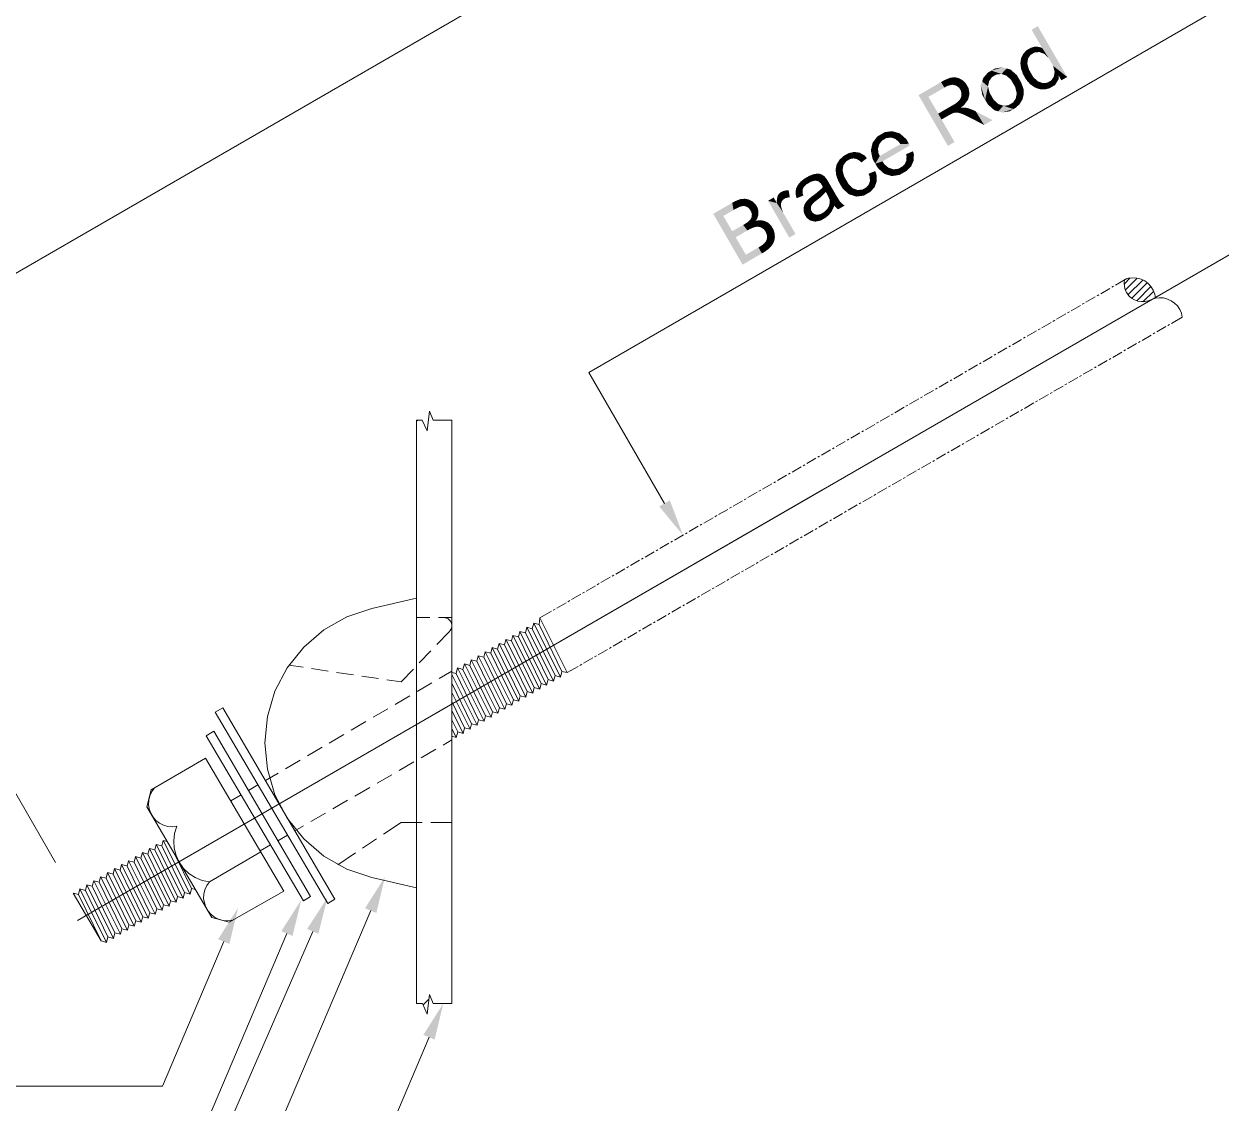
# Model space of a CAD drawing. Header units: millimetres. Extents: x 2 to 579, y 1 to 405.
# Drawn here: x 224.73 to 242.36, y 93.44 to 109.32 of the extents above; entities that cross this region are included whole.
import ezdxf

# ---------------------------------------------------------------- set-up
doc = ezdxf.new("R2010")
doc.units = ezdxf.units.MM
doc.linetypes.add('XKITLINE00', pattern=[0])
doc.layers.add('LinkedObject', color=7, linetype='Continuous', lineweight=0)

# ---------------------------------------------------------------- blocks, each defined once
blk = doc.blocks.new('*A4')
at = {"layer": 'LinkedObject'}
for color, points in [(7, [(239.66, 109.292), (239.724, 108.971), (239.568, 109.239)]), (7, [(239.66, 109.292), (239.825, 108.814), (239.724, 108.971)]), (7, [(239.825, 108.814), (239.66, 109.292), (240.093, 108.544)]), (7, [(239.531, 108.959), (239.554, 108.87), (239.498, 108.94)]), (7, [(239.556, 108.973), (239.616, 108.906), (239.531, 108.959)]), (7, [(239.531, 108.959), (239.616, 108.906), (239.584, 108.888)]), (7, [(239.554, 108.87), (239.531, 108.959), (239.584, 108.888)]), (7, [(239.605, 108.988), (239.616, 108.906), (239.556, 108.973)]), (7, [(239.63, 108.989), (239.616, 108.906), (239.605, 108.988)]), (7, [(239.63, 108.989), (239.683, 108.911), (239.616, 108.906)]), (7, [(239.655, 108.99), (239.683, 108.911), (239.63, 108.989)]), (7, [(239.702, 108.98), (239.683, 108.911), (239.655, 108.99)]), (7, [(239.724, 108.971), (239.683, 108.911), (239.702, 108.98)]), (7, [(239.683, 108.911), (239.724, 108.971), (239.72, 108.897)]), (7, [(239.72, 108.897), (239.724, 108.971), (239.756, 108.884)]), (7, [(239.724, 108.971), (239.825, 108.814), (239.756, 108.884)]), (7, [(239.414, 108.821), (239.511, 108.779), (239.403, 108.747)]), (7, [(239.517, 108.816), (239.414, 108.821), (239.431, 108.854)]), (7, [(239.511, 108.779), (239.414, 108.821), (239.517, 108.816)]), (7, [(239.448, 108.888), (239.554, 108.87), (239.431, 108.854)]), (7, [(239.431, 108.854), (239.554, 108.87), (239.517, 108.816)]), (7, [(239.498, 108.94), (239.554, 108.87), (239.448, 108.888)]), (7, [(239.825, 108.814), (240.093, 108.544), (239.857, 108.759)]), (7, [(238.975, 108.638), (238.84, 108.479), (238.925, 108.609)]), (7, [(238.985, 108.542), (238.84, 108.479), (238.975, 108.638)]), (7, [(238.925, 108.609), (238.84, 108.479), (238.857, 108.53)]), (7, [(239.143, 108.686), (238.975, 108.638), (239.031, 108.67)]), (7, [(239.2, 108.67), (238.975, 108.638), (239.143, 108.686)]), (7, [(239.125, 108.588), (238.975, 108.638), (239.2, 108.67)]), (7, [(238.975, 108.638), (239.053, 108.581), (239.019, 108.562)]), (7, [(239.053, 108.581), (238.975, 108.638), (239.125, 108.588)]), (7, [(238.985, 108.542), (238.975, 108.638), (239.019, 108.562)]), (7, [(239.125, 108.588), (239.2, 108.67), (239.163, 108.575)]), (7, [(239.2, 108.67), (239.2, 108.563), (239.163, 108.575)]), (7, [(239.35, 108.573), (239.2, 108.67), (239.257, 108.654)]), (7, [(239.388, 108.509), (239.2, 108.67), (239.35, 108.573)]), (7, [(239.267, 108.5), (239.2, 108.67), (239.388, 108.509)]), (7, [(239.2, 108.563), (239.2, 108.67), (239.267, 108.5)]), (7, [(239.403, 108.747), (239.511, 108.779), (239.408, 108.706)]), (7, [(239.408, 108.706), (239.511, 108.779), (239.505, 108.742)]), (7, [(239.505, 108.742), (239.466, 108.544), (239.408, 108.706)]), (7, [(239.408, 108.706), (239.466, 108.544), (239.414, 108.665)]), (7, [(239.414, 108.665), (239.466, 108.544), (239.443, 108.584)]), (7, [(239.53, 108.652), (239.466, 108.544), (239.505, 108.742)]), (7, [(239.466, 108.544), (239.53, 108.652), (239.561, 108.598)]), (7, [(239.857, 108.759), (240.093, 108.544), (239.886, 108.708)]), (7, [(239.886, 108.708), (240.093, 108.544), (239.908, 108.621)]), (7, [(239.908, 108.621), (239.968, 108.564), (239.902, 108.584)]), (7, [(239.908, 108.621), (240.093, 108.544), (239.968, 108.564)]), (7, [(238.286, 108.388), (237.903, 108.277), (238.234, 108.468)]), (7, [(238.398, 108.536), (238.234, 108.468), (238.366, 108.531)]), (7, [(238.398, 108.43), (238.234, 108.468), (238.398, 108.536)]), (7, [(238.366, 108.531), (238.234, 108.468), (238.284, 108.497)]), (7, [(238.234, 108.468), (238.327, 108.412), (238.286, 108.388)]), (7, [(238.327, 108.412), (238.234, 108.468), (238.398, 108.43)]), (7, [(238.429, 108.541), (238.427, 108.424), (238.398, 108.536)]), (7, [(238.398, 108.536), (238.427, 108.424), (238.398, 108.43)]), (7, [(238.427, 108.424), (238.429, 108.541), (238.456, 108.418)]), (7, [(238.522, 108.513), (238.429, 108.541), (238.492, 108.529)]), (7, [(238.456, 108.418), (238.429, 108.541), (238.522, 108.513)]), (7, [(238.522, 108.513), (238.501, 108.386), (238.456, 108.418)]), (7, [(238.552, 108.496), (238.501, 108.386), (238.522, 108.513)]), (7, [(238.6, 108.449), (238.501, 108.386), (238.552, 108.496)]), (7, [(238.618, 108.418), (238.501, 108.386), (238.6, 108.449)]), (7, [(238.84, 108.479), (238.885, 108.208), (238.819, 108.419)]), (7, [(238.943, 108.483), (238.84, 108.479), (238.985, 108.542)]), (7, [(238.84, 108.479), (238.943, 108.483), (238.935, 108.444)]), (7, [(238.927, 108.405), (238.885, 108.208), (238.84, 108.479)]), (7, [(238.927, 108.405), (238.84, 108.479), (238.935, 108.444)]), (7, [(239.267, 108.5), (239.388, 108.509), (239.296, 108.45)]), (7, [(239.388, 108.509), (239.327, 108.396), (239.296, 108.45)]), (7, [(239.327, 108.396), (239.388, 108.509), (239.35, 108.304)]), (7, [(239.35, 108.304), (239.388, 108.509), (239.451, 108.326)]), (7, [(239.45, 108.365), (239.388, 108.509), (239.418, 108.457)]), (7, [(239.451, 108.326), (239.388, 108.509), (239.45, 108.365)]), (7, [(239.591, 108.546), (239.466, 108.544), (239.561, 108.598)]), (7, [(239.466, 108.544), (239.591, 108.546), (239.49, 108.502)]), (7, [(239.49, 108.502), (239.591, 108.546), (239.548, 108.437)]), (7, [(239.548, 108.437), (239.591, 108.546), (239.581, 108.414)]), (7, [(239.581, 108.414), (239.591, 108.546), (239.658, 108.481)]), (7, [(239.658, 108.481), (239.686, 108.365), (239.581, 108.414)]), (7, [(239.695, 108.468), (239.686, 108.365), (239.658, 108.481)]), (7, [(239.686, 108.365), (239.695, 108.468), (239.723, 108.362)]), (7, [(239.723, 108.362), (239.695, 108.468), (239.731, 108.455)]), (7, [(239.731, 108.455), (239.863, 108.396), (239.723, 108.362)]), (7, [(239.798, 108.459), (239.863, 108.396), (239.731, 108.455)]), (7, [(239.863, 108.396), (239.798, 108.459), (239.828, 108.476)]), (7, [(239.858, 108.493), (239.863, 108.396), (239.828, 108.476)]), (7, [(239.858, 108.493), (239.968, 108.564), (239.863, 108.396)]), (7, [(239.895, 108.548), (239.968, 108.564), (239.858, 108.493)]), (7, [(239.863, 108.396), (239.968, 108.564), (239.913, 108.424)]), (7, [(239.968, 108.564), (239.895, 108.548), (239.902, 108.584)]), (7, [(239.913, 108.424), (239.968, 108.564), (239.965, 108.509)]), (7, [(239.968, 108.564), (240.093, 108.544), (240.007, 108.495)]), (7, [(238.049, 108.252), (237.903, 108.277), (238.286, 108.388)]), (7, [(238.193, 108.004), (238.336, 107.529), (237.903, 108.277)]), (7, [(237.903, 108.277), (238.049, 108.252), (238.193, 108.004)]), (7, [(238.503, 108.202), (238.644, 108.254), (238.488, 108.184)]), (7, [(238.634, 108.212), (238.488, 108.184), (238.644, 108.254)]), (7, [(238.501, 108.386), (238.618, 108.418), (238.516, 108.359)]), (7, [(238.518, 108.22), (238.644, 108.254), (238.503, 108.202)]), (7, [(238.618, 108.418), (238.527, 108.341), (238.516, 108.359)]), (7, [(238.644, 108.254), (238.518, 108.22), (238.534, 108.259)]), (7, [(238.527, 108.341), (238.618, 108.418), (238.536, 108.302)]), (7, [(238.535, 108.281), (238.644, 108.254), (238.534, 108.259)]), (7, [(238.536, 108.302), (238.644, 108.254), (238.535, 108.281)]), (7, [(238.536, 108.302), (238.618, 108.418), (238.644, 108.254)]), (7, [(238.654, 108.296), (238.618, 108.418), (238.641, 108.378)]), (7, [(238.644, 108.254), (238.618, 108.418), (238.654, 108.296)]), (7, [(238.819, 108.419), (238.885, 108.208), (238.841, 108.283)]), (7, [(238.949, 108.314), (238.885, 108.208), (238.927, 108.405)]), (7, [(238.885, 108.208), (238.949, 108.314), (238.979, 108.262)]), (7, [(239.009, 108.21), (238.885, 108.208), (238.979, 108.262)]), (7, [(239.342, 108.265), (239.434, 108.214), (239.335, 108.226)]), (7, [(239.451, 108.326), (239.342, 108.265), (239.35, 108.304)]), (7, [(239.453, 108.287), (239.342, 108.265), (239.451, 108.326)]), (7, [(239.434, 108.214), (239.342, 108.265), (239.453, 108.287)]), (7, [(239.581, 108.414), (239.686, 108.365), (239.615, 108.39)]), (7, [(239.723, 108.362), (239.863, 108.396), (239.761, 108.36)]), (7, [(239.761, 108.36), (239.863, 108.396), (239.83, 108.377)]), (7, [(238.357, 107.984), (238.193, 108.004), (238.405, 108.127)]), (7, [(238.357, 107.984), (238.405, 108.127), (238.376, 107.995)]), (7, [(238.376, 107.995), (238.405, 108.127), (238.405, 108.009)]), (7, [(238.455, 108.019), (238.405, 108.127), (238.439, 108.146)]), (7, [(238.405, 108.009), (238.405, 108.127), (238.414, 108.012)]), (7, [(238.414, 108.012), (238.405, 108.127), (238.427, 108.016)]), (7, [(238.427, 108.016), (238.405, 108.127), (238.455, 108.019)]), (7, [(238.488, 108.184), (238.525, 108.093), (238.439, 108.146)]), (7, [(238.455, 108.019), (238.439, 108.146), (238.471, 108.019)]), (7, [(238.439, 108.146), (238.525, 108.093), (238.471, 108.019)]), (7, [(238.471, 108.019), (238.525, 108.093), (238.486, 108.018)]), (7, [(238.525, 108.093), (238.525, 108.007), (238.486, 108.018)]), (7, [(238.575, 108.131), (238.488, 108.184), (238.634, 108.212)]), (7, [(238.525, 108.093), (238.488, 108.184), (238.575, 108.131)]), (7, [(238.55, 108.094), (238.525, 108.007), (238.525, 108.093)]), (7, [(238.525, 108.007), (238.55, 108.094), (238.55, 107.998)]), (7, [(238.606, 108.09), (238.55, 108.094), (238.591, 108.093)]), (7, [(238.574, 107.988), (238.55, 108.094), (238.606, 108.09)]), (7, [(238.55, 107.998), (238.55, 108.094), (238.574, 107.988)]), (7, [(238.606, 108.09), (238.639, 107.957), (238.574, 107.988)]), (7, [(238.64, 108.082), (238.639, 107.957), (238.606, 108.09)]), (7, [(238.709, 108.056), (238.639, 107.957), (238.64, 108.082)]), (7, [(239.009, 108.21), (239.077, 108.038), (238.885, 108.208)]), (7, [(238.885, 108.208), (239.077, 108.038), (238.925, 108.139)]), (7, [(238.925, 108.139), (239.077, 108.038), (239.02, 108.055)]), (7, [(239.077, 108.146), (239.077, 108.038), (239.009, 108.21)]), (7, [(239.077, 108.038), (239.077, 108.146), (239.115, 108.133)]), (7, [(239.152, 108.12), (239.077, 108.038), (239.115, 108.133)]), (7, [(239.152, 108.12), (239.302, 108.072), (239.077, 108.038)]), (7, [(239.224, 108.127), (239.302, 108.072), (239.152, 108.12)]), (7, [(239.302, 108.072), (239.224, 108.127), (239.259, 108.147)]), (7, [(239.293, 108.167), (239.302, 108.072), (239.259, 108.147)]), (7, [(239.414, 108.18), (239.293, 108.167), (239.335, 108.226)]), (7, [(239.394, 108.147), (239.293, 108.167), (239.414, 108.18)]), (7, [(239.338, 108.092), (239.293, 108.167), (239.394, 108.147)]), (7, [(239.302, 108.072), (239.293, 108.167), (239.338, 108.092)]), (7, [(239.335, 108.226), (239.434, 108.214), (239.414, 108.18)]), (7, [(238.193, 108.004), (238.242, 107.918), (238.336, 107.529)]), (7, [(238.242, 107.918), (238.193, 108.004), (238.357, 107.984)]), (7, [(238.336, 107.529), (238.242, 107.918), (238.434, 107.586)]), (7, [(238.639, 107.957), (238.709, 108.056), (238.681, 107.936)]), (7, [(238.681, 107.936), (238.709, 108.056), (238.746, 108.038)]), (7, [(238.681, 107.936), (238.746, 108.038), (238.869, 107.837)]), (7, [(238.869, 107.837), (238.746, 108.038), (238.993, 107.909)]), (7, [(239.077, 108.038), (239.302, 108.072), (239.133, 108.022)]), (7, [(239.133, 108.022), (239.302, 108.072), (239.246, 108.039)]), (7, [(237.517, 107.746), (237.353, 107.7), (237.407, 107.732)]), (7, [(237.573, 107.729), (237.353, 107.7), (237.517, 107.746)]), (7, [(237.504, 107.652), (237.353, 107.7), (237.573, 107.729)]), (7, [(237.504, 107.652), (237.573, 107.729), (237.542, 107.638)]), (7, [(237.573, 107.729), (237.566, 107.629), (237.542, 107.638)]), (7, [(237.566, 107.629), (237.573, 107.729), (237.613, 107.588)]), (7, [(237.724, 107.628), (237.573, 107.729), (237.629, 107.712)]), (7, [(237.613, 107.588), (237.573, 107.729), (237.724, 107.628)]), (7, [(237.353, 107.7), (237.214, 107.519), (237.297, 107.668)]), (7, [(237.366, 107.607), (237.214, 107.519), (237.353, 107.7)]), (7, [(237.297, 107.668), (237.214, 107.519), (237.228, 107.578)]), (7, [(237.325, 107.555), (237.214, 107.519), (237.366, 107.607)]), (7, [(237.316, 107.521), (237.214, 107.519), (237.325, 107.555)]), (7, [(237.765, 107.556), (237.267, 107.267), (237.762, 107.561)]), (7, [(237.333, 107.381), (237.762, 107.561), (237.267, 107.267)]), (7, [(237.772, 107.544), (237.267, 107.267), (237.765, 107.556)]), (7, [(237.636, 107.555), (237.762, 107.561), (237.333, 107.381)]), (7, [(237.353, 107.7), (237.432, 107.645), (237.397, 107.625)]), (7, [(237.432, 107.645), (237.353, 107.7), (237.504, 107.652)]), (7, [(237.366, 107.607), (237.353, 107.7), (237.397, 107.625)]), (7, [(237.613, 107.588), (237.724, 107.628), (237.636, 107.555)]), (7, [(237.762, 107.561), (237.636, 107.555), (237.724, 107.628)]), (7, [(236.793, 107.377), (236.84, 107.303), (236.738, 107.323)]), (7, [(236.828, 107.397), (236.84, 107.303), (236.793, 107.377)]), (7, [(236.957, 107.441), (236.828, 107.397), (236.872, 107.422)]), (7, [(236.998, 107.435), (236.828, 107.397), (236.957, 107.441)]), (7, [(236.945, 107.345), (236.828, 107.397), (236.998, 107.435)]), (7, [(236.828, 107.397), (236.898, 107.337), (236.875, 107.323)]), (7, [(236.898, 107.337), (236.828, 107.397), (236.945, 107.345)]), (7, [(236.84, 107.303), (236.828, 107.397), (236.875, 107.323)]), (7, [(236.945, 107.345), (236.998, 107.435), (236.969, 107.341)]), (7, [(236.998, 107.435), (236.993, 107.336), (236.969, 107.341)]), (7, [(236.993, 107.336), (236.998, 107.435), (237.039, 107.308)]), (7, [(237.111, 107.386), (236.998, 107.435), (237.038, 107.429)]), (7, [(237.143, 107.349), (236.998, 107.435), (237.111, 107.386)]), (7, [(237.039, 107.308), (236.998, 107.435), (237.143, 107.349)]), (7, [(237.214, 107.519), (237.227, 107.335), (237.201, 107.461)]), (7, [(237.214, 107.519), (237.316, 107.521), (237.306, 107.488)]), (7, [(237.306, 107.488), (237.227, 107.335), (237.214, 107.519)]), (7, [(237.315, 107.417), (237.227, 107.335), (237.306, 107.488)]), (7, [(237.227, 107.335), (237.315, 107.417), (237.333, 107.381)]), (7, [(237.333, 107.381), (237.267, 107.267), (237.227, 107.335)]), (7, [(237.776, 107.536), (237.267, 107.267), (237.772, 107.544)]), (7, [(237.372, 107.302), (237.267, 107.267), (237.776, 107.536)]), (7, [(237.822, 107.45), (237.727, 107.371), (237.72, 107.407)]), (7, [(237.723, 107.313), (237.822, 107.45), (237.831, 107.313)]), (7, [(237.727, 107.371), (237.822, 107.45), (237.723, 107.313)]), (7, [(237.831, 107.313), (237.822, 107.45), (237.835, 107.402)]), (7, [(236.697, 107.256), (236.791, 107.208), (236.682, 107.181)]), (7, [(236.682, 107.181), (236.791, 107.208), (236.686, 107.139)]), (7, [(236.686, 107.139), (236.791, 107.208), (236.784, 107.171)]), (7, [(236.798, 107.246), (236.697, 107.256), (236.717, 107.289)]), (7, [(236.791, 107.208), (236.697, 107.256), (236.798, 107.246)]), (7, [(236.738, 107.323), (236.84, 107.303), (236.717, 107.289)]), (7, [(236.717, 107.289), (236.84, 107.303), (236.798, 107.246)]), (7, [(237.039, 107.308), (237.143, 107.349), (237.062, 107.285)]), (7, [(237.4, 107.259), (237.267, 107.267), (237.372, 107.302)]), (7, [(237.267, 107.267), (237.455, 107.101), (237.305, 107.201)]), (7, [(237.4, 107.259), (237.455, 107.101), (237.267, 107.267)]), (7, [(237.305, 107.201), (237.455, 107.101), (237.399, 107.118)]), (7, [(237.465, 107.205), (237.455, 107.101), (237.4, 107.259)]), (7, [(237.455, 107.101), (237.465, 107.205), (237.511, 107.085)]), (7, [(237.501, 107.195), (237.511, 107.085), (237.465, 107.205)]), (7, [(237.538, 107.184), (237.511, 107.085), (237.501, 107.195)]), (7, [(237.642, 107.213), (237.685, 107.137), (237.608, 107.193)]), (7, [(237.667, 107.227), (237.685, 107.137), (237.642, 107.213)]), (7, [(237.667, 107.227), (237.814, 107.273), (237.685, 107.137)]), (7, [(237.702, 107.265), (237.814, 107.273), (237.667, 107.227)]), (7, [(237.685, 107.137), (237.814, 107.273), (237.733, 107.164)]), (7, [(237.713, 107.289), (237.831, 107.313), (237.702, 107.265)]), (7, [(237.814, 107.273), (237.702, 107.265), (237.831, 107.313)]), (7, [(237.723, 107.313), (237.831, 107.313), (237.713, 107.289)]), (7, [(237.733, 107.164), (237.814, 107.273), (237.797, 107.232)]), (7, [(236.222, 107.047), (236.145, 106.977), (236.166, 107.002)]), (7, [(236.255, 106.964), (236.145, 106.977), (236.222, 107.047)]), (7, [(236.257, 107.067), (236.322, 107.003), (236.222, 107.047)]), (7, [(236.255, 106.964), (236.222, 107.047), (236.288, 106.983)]), (7, [(236.288, 106.983), (236.222, 107.047), (236.322, 107.003)]), (7, [(236.379, 107.116), (236.257, 107.067), (236.353, 107.111)]), (7, [(236.383, 107.018), (236.257, 107.067), (236.379, 107.116)]), (7, [(236.353, 107.111), (236.257, 107.067), (236.292, 107.087)]), (7, [(236.322, 107.003), (236.257, 107.067), (236.383, 107.018)]), (7, [(236.449, 107.118), (236.379, 107.116), (236.406, 107.12)]), (7, [(236.467, 107.112), (236.379, 107.116), (236.449, 107.118)]), (7, [(236.383, 107.018), (236.379, 107.116), (236.41, 107.012)]), (7, [(236.41, 107.012), (236.379, 107.116), (236.43, 107.008)]), (7, [(236.379, 107.116), (236.465, 106.976), (236.43, 107.008)]), (7, [(236.467, 107.112), (236.465, 106.976), (236.379, 107.116)]), (7, [(236.484, 107.105), (236.465, 106.976), (236.467, 107.112)]), (7, [(236.516, 107.082), (236.465, 106.976), (236.484, 107.105)]), (7, [(236.531, 107.066), (236.465, 106.976), (236.516, 107.082)]), (7, [(236.465, 106.976), (236.531, 107.066), (236.54, 107.055)]), (7, [(236.465, 106.976), (236.54, 107.055), (236.482, 106.948)]), (7, [(236.482, 106.948), (236.54, 107.055), (236.483, 106.946)]), (7, [(236.483, 106.946), (236.54, 107.055), (236.49, 106.934)]), (7, [(236.49, 106.934), (236.54, 107.055), (236.495, 106.924)]), (7, [(236.495, 106.924), (236.54, 107.055), (236.537, 106.853)]), (7, [(236.567, 107.014), (236.537, 106.853), (236.54, 107.055)]), (7, [(236.784, 107.171), (236.746, 106.969), (236.686, 107.139)]), (7, [(236.686, 107.139), (236.746, 106.969), (236.691, 107.098)]), (7, [(236.691, 107.098), (236.746, 106.969), (236.721, 107.013)]), (7, [(236.808, 107.08), (236.746, 106.969), (236.784, 107.171)]), (7, [(236.746, 106.969), (236.808, 107.08), (236.839, 107.026)]), (7, [(236.87, 106.972), (236.746, 106.969), (236.839, 107.026)]), (7, [(237.265, 107.159), (237.182, 107.082), (237.167, 107.119)]), (7, [(237.182, 107.082), (237.265, 107.159), (237.189, 107.017)]), (7, [(237.189, 107.017), (237.265, 107.159), (237.274, 106.969)]), (7, [(237.289, 107.013), (237.265, 107.159), (237.284, 107.108)]), (7, [(237.274, 106.969), (237.265, 107.159), (237.289, 107.013)]), (7, [(237.538, 107.184), (237.685, 107.137), (237.511, 107.085)]), (7, [(237.511, 107.085), (237.685, 107.137), (237.626, 107.103)]), (7, [(237.608, 107.193), (237.685, 107.137), (237.538, 107.184)]), (7, [(235.88, 106.849), (235.93, 106.751), (235.864, 106.84)]), (7, [(235.958, 106.875), (235.88, 106.849), (235.903, 106.862)]), (7, [(235.991, 106.874), (235.88, 106.849), (235.958, 106.875)]), (7, [(235.986, 106.77), (235.88, 106.849), (235.991, 106.874)]), (7, [(235.88, 106.849), (235.946, 106.761), (235.93, 106.751)]), (7, [(235.946, 106.761), (235.88, 106.849), (235.986, 106.77)]), (7, [(235.986, 106.77), (235.991, 106.874), (236.008, 106.77)]), (7, [(236.096, 106.875), (236.109, 106.759), (236.092, 106.849)]), (7, [(236.092, 106.849), (236.109, 106.759), (236.098, 106.791)]), (7, [(236.205, 106.905), (236.096, 106.875), (236.214, 106.925)]), (7, [(236.099, 106.901), (236.214, 106.925), (236.096, 106.875)]), (7, [(236.196, 106.885), (236.096, 106.875), (236.205, 106.905)]), (7, [(236.196, 106.885), (236.109, 106.759), (236.096, 106.875)]), (7, [(236.124, 106.952), (236.214, 106.925), (236.099, 106.901)]), (7, [(236.197, 106.832), (236.109, 106.759), (236.196, 106.885)]), (7, [(236.145, 106.977), (236.214, 106.925), (236.124, 106.952)]), (7, [(236.214, 106.925), (236.145, 106.977), (236.255, 106.964)]), (7, [(236.474, 106.9), (236.537, 106.853), (236.401, 106.837)]), (7, [(236.401, 106.837), (236.537, 106.853), (236.453, 106.767)]), (7, [(236.453, 106.767), (236.537, 106.853), (236.518, 106.828)]), (7, [(236.495, 106.924), (236.537, 106.853), (236.474, 106.9)]), (7, [(236.585, 106.983), (236.537, 106.853), (236.567, 107.014)]), (7, [(236.585, 106.983), (236.556, 106.819), (236.537, 106.853)]), (7, [(236.656, 106.861), (236.556, 106.819), (236.585, 106.983)]), (7, [(236.656, 106.861), (236.573, 106.788), (236.556, 106.819)]), (7, [(236.573, 106.788), (236.656, 106.861), (236.593, 106.738)]), (7, [(236.593, 106.738), (236.656, 106.861), (236.693, 106.797)]), (7, [(236.87, 106.972), (236.934, 106.8), (236.746, 106.969)]), (7, [(236.746, 106.969), (236.934, 106.8), (236.785, 106.901)]), (7, [(236.785, 106.901), (236.934, 106.8), (236.879, 106.817)]), (7, [(236.937, 106.904), (236.934, 106.8), (236.87, 106.972)]), (7, [(236.934, 106.8), (236.937, 106.904), (236.972, 106.892)]), (7, [(237.007, 106.879), (236.934, 106.8), (236.972, 106.892)]), (7, [(237.007, 106.879), (237.154, 106.83), (236.934, 106.8)]), (7, [(237.076, 106.886), (237.154, 106.83), (237.007, 106.879)]), (7, [(237.154, 106.83), (237.076, 106.886), (237.11, 106.905)]), (7, [(237.137, 106.921), (237.154, 106.83), (237.11, 106.905)]), (7, [(237.137, 106.921), (237.274, 106.969), (237.154, 106.83)]), (7, [(237.172, 106.963), (237.274, 106.969), (237.137, 106.921)]), (7, [(237.154, 106.83), (237.274, 106.969), (237.199, 106.856)]), (7, [(237.274, 106.969), (237.172, 106.963), (237.181, 106.99)]), (7, [(237.189, 107.017), (237.274, 106.969), (237.181, 106.99)]), (7, [(237.199, 106.856), (237.274, 106.969), (237.258, 106.925)]), (7, [(235.179, 106.585), (234.88, 106.529), (235.16, 106.692)]), (7, [(235.203, 106.716), (235.28, 106.636), (235.16, 106.692)]), (7, [(235.16, 106.692), (235.28, 106.636), (235.22, 106.608)]), (7, [(235.179, 106.585), (235.16, 106.692), (235.22, 106.608)]), (7, [(235.279, 106.745), (235.28, 106.636), (235.203, 106.716)]), (7, [(235.319, 106.645), (235.279, 106.745), (235.311, 106.748)]), (7, [(235.28, 106.636), (235.279, 106.745), (235.299, 106.64)]), (7, [(235.299, 106.64), (235.279, 106.745), (235.319, 106.645)]), (7, [(235.343, 106.752), (235.356, 106.64), (235.311, 106.748)]), (7, [(235.311, 106.748), (235.356, 106.64), (235.319, 106.645)]), (7, [(235.404, 106.74), (235.356, 106.64), (235.343, 106.752)]), (7, [(235.433, 106.725), (235.356, 106.64), (235.404, 106.74)]), (7, [(235.356, 106.64), (235.433, 106.725), (235.373, 106.631)]), (7, [(235.433, 106.725), (235.39, 106.622), (235.373, 106.631)]), (7, [(235.39, 106.622), (235.433, 106.725), (235.418, 106.594)]), (7, [(235.418, 106.594), (235.433, 106.725), (235.519, 106.644)]), (7, [(235.504, 106.669), (235.433, 106.725), (235.461, 106.71)]), (7, [(235.519, 106.644), (235.433, 106.725), (235.504, 106.669)]), (7, [(235.817, 106.687), (235.687, 106.721), (235.77, 106.769)]), (7, [(235.687, 106.721), (235.817, 106.687), (236, 106.179)]), (7, [(235.824, 106.78), (235.817, 106.687), (235.816, 106.725)]), (7, [(235.832, 106.797), (235.817, 106.687), (235.824, 106.78)]), (7, [(235.915, 106.742), (235.817, 106.687), (235.832, 106.797)]), (7, [(235.893, 106.718), (235.817, 106.687), (235.915, 106.742)]), (7, [(235.886, 106.702), (235.817, 106.687), (235.893, 106.718)]), (7, [(235.88, 106.686), (235.817, 106.687), (235.886, 106.702)]), (7, [(235.911, 106.545), (236.092, 106.232), (235.817, 106.687)]), (7, [(235.911, 106.545), (235.817, 106.687), (235.888, 106.603)]), (7, [(235.888, 106.603), (235.817, 106.687), (235.881, 106.632)]), (7, [(235.881, 106.632), (235.817, 106.687), (235.877, 106.651)]), (7, [(235.877, 106.651), (235.817, 106.687), (235.88, 106.686)]), (7, [(236, 106.179), (235.817, 106.687), (236.092, 106.232)]), (7, [(235.84, 106.813), (235.93, 106.751), (235.832, 106.797)]), (7, [(235.832, 106.797), (235.93, 106.751), (235.915, 106.742)]), (7, [(235.864, 106.84), (235.93, 106.751), (235.84, 106.813)]), (7, [(236.109, 106.759), (236.197, 106.832), (236.206, 106.799)]), (7, [(236.319, 106.629), (236.219, 106.65), (236.227, 106.669)]), (7, [(236.236, 106.687), (236.329, 106.655), (236.227, 106.669)]), (7, [(236.227, 106.669), (236.329, 106.655), (236.319, 106.629)]), (7, [(236.261, 106.721), (236.329, 106.655), (236.236, 106.687)]), (7, [(236.276, 106.737), (236.329, 106.655), (236.261, 106.721)]), (7, [(236.288, 106.748), (236.346, 106.678), (236.276, 106.737)]), (7, [(236.329, 106.655), (236.276, 106.737), (236.338, 106.666)]), (7, [(236.338, 106.666), (236.276, 106.737), (236.346, 106.678)]), (7, [(236.324, 106.779), (236.381, 106.711), (236.288, 106.748)]), (7, [(236.288, 106.748), (236.381, 106.711), (236.346, 106.678)]), (7, [(236.35, 106.798), (236.407, 106.731), (236.324, 106.779)]), (7, [(236.324, 106.779), (236.407, 106.731), (236.381, 106.711)]), (7, [(236.401, 106.837), (236.453, 106.767), (236.35, 106.798)]), (7, [(236.35, 106.798), (236.453, 106.767), (236.407, 106.731)]), (7, [(236.742, 106.718), (236.663, 106.651), (236.57, 106.619)]), (7, [(236.584, 106.643), (236.742, 106.718), (236.57, 106.619)]), (7, [(236.584, 106.643), (236.693, 106.797), (236.742, 106.718)]), (7, [(236.596, 106.692), (236.693, 106.797), (236.584, 106.643)]), (7, [(236.693, 106.797), (236.594, 106.718), (236.593, 106.738)]), (7, [(236.594, 106.718), (236.693, 106.797), (236.596, 106.692)]), (7, [(236.663, 106.651), (236.742, 106.718), (236.676, 106.633)]), (7, [(236.676, 106.633), (236.742, 106.718), (236.755, 106.702)]), (7, [(236.755, 106.702), (236.705, 106.605), (236.676, 106.633)]), (7, [(236.768, 106.687), (236.705, 106.605), (236.755, 106.702)]), (7, [(236.768, 106.687), (236.72, 106.595), (236.705, 106.605)]), (7, [(236.799, 106.661), (236.72, 106.595), (236.768, 106.687)]), (7, [(236.934, 106.8), (237.154, 106.83), (236.989, 106.783)]), (7, [(236.989, 106.783), (237.154, 106.83), (237.099, 106.798)]), (7, [(235.029, 106.498), (234.88, 106.529), (235.179, 106.585)]), (7, [(234.88, 106.529), (235.211, 106.184), (235.312, 105.781)]), (7, [(235.16, 106.272), (235.211, 106.184), (234.88, 106.529)]), (7, [(234.88, 106.529), (235.029, 106.498), (235.16, 106.272)]), (7, [(235.519, 106.644), (235.429, 106.576), (235.418, 106.594)]), (7, [(235.429, 106.576), (235.519, 106.644), (235.44, 106.556)]), (7, [(235.44, 106.556), (235.519, 106.644), (235.449, 106.518)]), (7, [(235.545, 106.538), (235.445, 106.481), (235.449, 106.518)]), (7, [(235.545, 106.51), (235.445, 106.481), (235.545, 106.538)]), (7, [(235.525, 106.453), (235.445, 106.481), (235.545, 106.51)]), (7, [(235.449, 106.518), (235.519, 106.644), (235.545, 106.538)]), (7, [(235.546, 106.567), (235.519, 106.644), (235.533, 106.62)]), (7, [(235.545, 106.538), (235.519, 106.644), (235.546, 106.567)]), (7, [(236.219, 106.65), (236.319, 106.616), (236.21, 106.61)]), (7, [(236.21, 106.61), (236.319, 106.616), (236.211, 106.589)]), (7, [(236.211, 106.589), (236.319, 106.616), (236.318, 106.602)]), (7, [(236.318, 106.602), (236.235, 106.505), (236.211, 106.589)]), (7, [(236.211, 106.589), (236.235, 106.505), (236.211, 106.567)]), (7, [(236.211, 106.567), (236.235, 106.505), (236.223, 106.525)]), (7, [(236.319, 106.616), (236.219, 106.65), (236.319, 106.629)]), (7, [(236.324, 106.577), (236.235, 106.505), (236.318, 106.602)]), (7, [(236.235, 106.505), (236.324, 106.577), (236.331, 106.565)]), (7, [(236.342, 106.546), (236.235, 106.505), (236.331, 106.565)]), (7, [(236.235, 106.505), (236.342, 106.546), (236.254, 106.472)]), (7, [(236.254, 106.472), (236.342, 106.546), (236.31, 106.43)]), (7, [(236.31, 106.43), (236.342, 106.546), (236.347, 106.422)]), (7, [(236.347, 106.422), (236.342, 106.546), (236.373, 106.524)]), (7, [(236.373, 106.524), (236.383, 106.414), (236.347, 106.422)]), (7, [(236.394, 106.519), (236.383, 106.414), (236.373, 106.524)]), (7, [(236.415, 106.515), (236.383, 106.414), (236.394, 106.519)]), (7, [(236.383, 106.414), (236.415, 106.515), (236.465, 106.431)]), (7, [(236.509, 106.457), (236.415, 106.515), (236.463, 106.526)]), (7, [(236.465, 106.431), (236.415, 106.515), (236.509, 106.457)]), (7, [(236.49, 106.542), (236.536, 106.473), (236.463, 106.526)]), (7, [(236.463, 106.526), (236.536, 106.473), (236.509, 106.457)]), (7, [(236.516, 106.557), (236.536, 106.473), (236.49, 106.542)]), (7, [(236.6, 106.533), (236.516, 106.557), (236.556, 106.596)]), (7, [(236.582, 106.511), (236.516, 106.557), (236.6, 106.533)]), (7, [(236.536, 106.473), (236.516, 106.557), (236.582, 106.511)]), (7, [(236.663, 106.651), (236.556, 106.596), (236.57, 106.619)]), (7, [(236.65, 106.615), (236.556, 106.596), (236.663, 106.651)]), (7, [(236.618, 106.556), (236.556, 106.596), (236.65, 106.615)]), (7, [(236.6, 106.533), (236.556, 106.596), (236.618, 106.556)]), (7, [(236.72, 106.595), (236.799, 106.661), (236.816, 106.651)]), (7, [(235.384, 106.284), (235.16, 106.272), (235.322, 106.366)]), (7, [(235.42, 106.305), (235.322, 106.366), (235.355, 106.385)]), (7, [(235.384, 106.284), (235.322, 106.366), (235.42, 106.305)]), (7, [(235.355, 106.385), (235.506, 106.425), (235.42, 106.305)]), (7, [(235.4, 106.417), (235.506, 106.425), (235.355, 106.385)]), (7, [(235.412, 106.429), (235.525, 106.453), (235.4, 106.417)]), (7, [(235.506, 106.425), (235.4, 106.417), (235.525, 106.453)]), (7, [(235.427, 106.446), (235.525, 106.453), (235.412, 106.429)]), (7, [(235.42, 106.305), (235.506, 106.425), (235.478, 106.33)]), (7, [(235.445, 106.481), (235.525, 106.453), (235.427, 106.446)]), (7, [(235.506, 106.425), (235.524, 106.34), (235.478, 106.33)]), (7, [(235.618, 106.43), (235.506, 106.425), (235.546, 106.434)]), (7, [(235.566, 106.335), (235.506, 106.425), (235.618, 106.43)]), (7, [(235.524, 106.34), (235.506, 106.425), (235.566, 106.335)]), (7, [(235.566, 106.335), (235.618, 106.43), (235.586, 106.326)]), (7, [(235.586, 106.326), (235.618, 106.43), (235.606, 106.317)]), (7, [(235.606, 106.317), (235.618, 106.43), (235.65, 106.417)]), (7, [(235.65, 106.417), (235.637, 106.287), (235.606, 106.317)]), (7, [(235.682, 106.403), (235.637, 106.287), (235.65, 106.417)]), (7, [(235.732, 106.357), (235.637, 106.287), (235.682, 106.403)]), (7, [(235.751, 106.325), (235.637, 106.287), (235.732, 106.357)]), (7, [(235.637, 106.287), (235.751, 106.325), (235.65, 106.266)]), (7, [(235.751, 106.325), (235.66, 106.248), (235.65, 106.266)]), (7, [(235.66, 106.248), (235.751, 106.325), (235.671, 106.212)]), (7, [(235.671, 106.212), (235.751, 106.325), (235.786, 106.214)]), (7, [(235.784, 106.243), (235.751, 106.325), (235.767, 106.298)]), (7, [(235.786, 106.214), (235.751, 106.325), (235.784, 106.243)]), (7, [(235.211, 106.184), (235.16, 106.272), (235.384, 106.284)]), (7, [(235.312, 105.781), (235.211, 106.184), (235.36, 105.927)]), (7, [(235.771, 106.113), (235.65, 106.117), (235.665, 106.144)]), (7, [(235.672, 106.176), (235.78, 106.134), (235.665, 106.144)]), (7, [(235.665, 106.144), (235.78, 106.134), (235.771, 106.113)]), (7, [(235.786, 106.214), (235.672, 106.176), (235.671, 106.212)]), (7, [(235.788, 106.185), (235.672, 106.176), (235.786, 106.214)]), (7, [(235.78, 106.134), (235.672, 106.176), (235.788, 106.185)]), (7, [(235.546, 106.035), (235.597, 105.946), (235.36, 105.927)]), (7, [(235.57, 106.048), (235.633, 105.967), (235.546, 106.035)]), (7, [(235.546, 106.035), (235.633, 105.967), (235.597, 105.946)]), (7, [(235.603, 106.07), (235.69, 106.008), (235.57, 106.048)]), (7, [(235.57, 106.048), (235.69, 106.008), (235.633, 105.967)]), (7, [(235.612, 106.077), (235.69, 106.008), (235.603, 106.07)]), (7, [(235.711, 106.028), (235.612, 106.077), (235.627, 106.09)]), (7, [(235.69, 106.008), (235.612, 106.077), (235.711, 106.028)]), (7, [(235.65, 106.117), (235.762, 106.091), (235.627, 106.09)]), (7, [(235.627, 106.09), (235.762, 106.091), (235.711, 106.028)]), (7, [(235.762, 106.091), (235.65, 106.117), (235.771, 106.113)]), (7, [(235.711, 106.028), (235.762, 106.091), (235.732, 106.049)]), (7, [(235.36, 105.927), (235.597, 105.946), (235.312, 105.781)]), (6, [(234.085, 102.22), (234.241, 102.31), (234.434, 101.797)]), (6, [(229.918, 96.235), (229.752, 96.305), (230.046, 96.767)]), (6, [(229.064, 95.928), (228.899, 96), (229.197, 96.459)]), (6, [(227.754, 95.779), (227.588, 95.849), (227.882, 96.311)]), (6, [(228.684, 95.897), (228.519, 95.967), (228.813, 96.429)]), (6, [(230.777, 94.371), (230.611, 94.441), (230.905, 94.903)])]:
    blk.add_hatch(color=color, dxfattribs=at).paths.add_polyline_path(points, flags=17)
at = {"layer": 'LinkedObject', "color": 6, "linetype": 'XKITLINE00', "lineweight": 0}
for p, q in [((221.288, 103.735), (262.682, 127.659)), ((233.05, 104.191), (242.209, 109.485)), ((230.791, 99.172), (245.612, 107.738)), ((225.194, 96.977), (220.838, 104.514)), ((234.163, 102.265), (233.05, 104.191)), ((229.835, 96.27), (225.679, 86.48)), ((228.981, 95.964), (226.067, 89.268)), ((228.602, 95.932), (227.023, 92.214)), ((227.671, 95.814), (226.768, 93.686)), ((230.694, 94.406), (226.404, 84.299)), ((226.768, 93.686), (217.227, 93.686))]:
    blk.add_line(p, q, dxfattribs=at)
at = {"layer": 'LinkedObject', "color": 9, "linetype": 'XKITLINE00', "lineweight": 0}
for p, q in [((240.748, 105.447), (240.775, 105.462)), ((240.802, 105.478), (240.971, 105.576)), ((240.369, 105.228), (240.504, 105.306)), ((240.532, 105.322), (240.559, 105.337)), ((240.586, 105.353), (240.721, 105.431)), ((240.099, 105.071), (240.126, 105.087)), ((240.153, 105.103), (240.288, 105.181)), ((240.315, 105.197), (240.342, 105.212)), ((239.72, 104.852), (239.855, 104.931)), ((239.882, 104.946), (239.909, 104.962)), ((239.936, 104.978), (240.072, 105.056)), ((241.629, 104.916), (241.788, 105.008)), ((239.503, 104.727), (239.639, 104.806)), ((239.666, 104.821), (239.693, 104.837)), ((241.196, 104.666), (241.331, 104.744)), ((241.358, 104.76), (241.385, 104.776)), ((241.413, 104.791), (241.548, 104.869)), ((241.575, 104.885), (241.602, 104.901)), ((239.071, 104.477), (239.206, 104.555)), ((239.233, 104.571), (239.26, 104.587)), ((239.287, 104.602), (239.422, 104.68)), ((239.449, 104.696), (239.476, 104.712)), ((240.98, 104.541), (241.115, 104.619)), ((241.142, 104.635), (241.169, 104.651)), ((238.854, 104.352), (238.989, 104.43)), ((239.016, 104.446), (239.043, 104.462)), ((240.709, 104.385), (240.736, 104.4)), ((240.763, 104.416), (240.898, 104.494)), ((240.926, 104.51), (240.953, 104.525)), ((238.584, 104.196), (238.611, 104.211)), ((238.638, 104.227), (238.773, 104.305)), ((238.8, 104.321), (238.827, 104.336)), ((240.33, 104.166), (240.466, 104.244)), ((240.493, 104.26), (240.52, 104.275)), ((240.547, 104.291), (240.682, 104.369)), ((238.205, 103.977), (238.34, 104.055)), ((238.367, 104.071), (238.394, 104.086)), ((238.421, 104.102), (238.556, 104.18)), ((240.06, 104.009), (240.087, 104.025)), ((240.114, 104.041), (240.249, 104.119)), ((240.276, 104.135), (240.303, 104.15)), ((237.988, 103.852), (238.124, 103.93)), ((238.151, 103.946), (238.178, 103.961)), ((239.681, 103.79), (239.816, 103.869)), ((239.843, 103.884), (239.87, 103.9)), ((239.897, 103.916), (240.033, 103.994)), ((237.555, 103.601), (237.691, 103.68)), ((237.718, 103.695), (237.745, 103.711)), ((237.772, 103.727), (237.907, 103.805)), ((237.934, 103.82), (237.961, 103.836)), ((239.464, 103.665), (239.6, 103.744)), ((239.627, 103.759), (239.654, 103.775)), ((230.666, 103.336), (230.699, 103.623)), ((230.699, 103.623), (230.756, 103.492)), ((237.339, 103.476), (237.474, 103.555)), ((237.501, 103.57), (237.528, 103.586)), ((239.032, 103.415), (239.167, 103.493)), ((239.194, 103.509), (239.221, 103.525)), ((239.248, 103.54), (239.383, 103.618)), ((239.41, 103.634), (239.437, 103.65)), ((230.512, 103.492), (230.595, 103.492)), ((230.512, 103.475), (230.529, 103.492)), ((230.595, 103.492), (230.666, 103.336)), ((230.756, 103.492), (231.03, 103.492)), ((237.068, 103.32), (237.095, 103.336)), ((237.122, 103.351), (237.258, 103.429)), ((237.285, 103.445), (237.312, 103.461)), ((238.815, 103.29), (238.95, 103.368)), ((238.977, 103.384), (239.005, 103.4)), ((236.69, 103.101), (236.825, 103.179)), ((236.852, 103.195), (236.879, 103.211)), ((236.906, 103.226), (237.041, 103.304)), ((238.545, 103.134), (238.572, 103.149)), ((238.599, 103.165), (238.734, 103.243)), ((238.761, 103.259), (238.788, 103.274)), ((236.473, 102.976), (236.608, 103.054)), ((236.635, 103.07), (236.663, 103.085)), ((238.166, 102.915), (238.301, 102.993)), ((238.328, 103.009), (238.355, 103.024)), ((238.382, 103.04), (238.518, 103.118)), ((236.04, 102.726), (236.176, 102.804)), ((236.203, 102.82), (236.23, 102.835)), ((236.257, 102.851), (236.392, 102.929)), ((236.419, 102.945), (236.446, 102.96)), ((237.949, 102.79), (238.085, 102.868)), ((238.112, 102.884), (238.139, 102.899)), ((235.824, 102.601), (235.959, 102.679)), ((235.986, 102.695), (236.013, 102.71)), ((237.516, 102.539), (237.652, 102.618)), ((237.679, 102.633), (237.706, 102.649)), ((237.733, 102.665), (237.868, 102.743)), ((237.895, 102.758), (237.922, 102.774)), ((236.477, 102.458), (225.517, 96.124)), ((235.553, 102.444), (235.58, 102.46)), ((235.607, 102.476), (235.743, 102.554)), ((235.77, 102.569), (235.797, 102.585)), ((237.3, 102.414), (237.435, 102.493)), ((237.462, 102.508), (237.489, 102.524)), ((235.174, 102.225), (235.31, 102.304)), ((235.337, 102.319), (235.364, 102.335)), ((235.391, 102.351), (235.526, 102.429)), ((237.029, 102.258), (237.056, 102.274)), ((237.084, 102.289), (237.219, 102.367)), ((237.246, 102.383), (237.273, 102.399)), ((234.904, 102.069), (234.931, 102.085)), ((234.958, 102.1), (235.093, 102.178)), ((235.12, 102.194), (235.147, 102.21)), ((236.651, 102.039), (236.786, 102.117)), ((236.813, 102.133), (236.84, 102.149)), ((236.867, 102.164), (237.002, 102.242)), ((234.525, 101.85), (234.66, 101.928)), ((234.687, 101.944), (234.714, 101.96)), ((234.742, 101.975), (234.877, 102.053)), ((236.434, 101.914), (236.569, 101.992)), ((236.597, 102.008), (236.624, 102.023)), ((234.309, 101.725), (234.444, 101.803)), ((234.471, 101.819), (234.498, 101.834)), ((236.001, 101.664), (236.137, 101.742)), ((236.164, 101.758), (236.191, 101.773)), ((236.218, 101.789), (236.353, 101.867)), ((236.38, 101.883), (236.407, 101.898)), ((233.876, 101.475), (234.011, 101.553)), ((234.038, 101.569), (234.065, 101.584)), ((234.092, 101.6), (234.227, 101.678)), ((234.255, 101.694), (234.282, 101.709)), ((235.785, 101.539), (235.92, 101.617)), ((235.947, 101.633), (235.974, 101.648)), ((233.659, 101.35), (233.795, 101.428)), ((233.822, 101.444), (233.849, 101.459)), ((235.514, 101.382), (235.541, 101.398)), ((235.568, 101.414), (235.704, 101.492)), ((235.731, 101.507), (235.758, 101.523)), ((233.389, 101.193), (233.416, 101.209)), ((233.443, 101.225), (233.578, 101.303)), ((233.605, 101.318), (233.632, 101.334)), ((235.136, 101.163), (235.271, 101.242)), ((235.298, 101.257), (235.325, 101.273)), ((235.352, 101.288), (235.487, 101.367)), ((233.01, 100.974), (233.145, 101.053)), ((233.172, 101.068), (233.199, 101.084)), ((233.226, 101.1), (233.362, 101.178)), ((234.919, 101.038), (235.054, 101.116)), ((235.081, 101.132), (235.108, 101.148)), ((232.794, 100.849), (232.929, 100.927)), ((232.956, 100.943), (232.983, 100.959)), ((234.486, 100.788), (234.621, 100.866)), ((234.648, 100.882), (234.676, 100.898)), ((234.703, 100.913), (234.838, 100.991)), ((234.865, 101.007), (234.892, 101.023)), ((232.327, 100.58), (232.496, 100.677)), ((232.523, 100.693), (232.55, 100.709)), ((232.577, 100.724), (232.712, 100.802)), ((232.739, 100.818), (232.766, 100.834)), ((234.27, 100.663), (234.405, 100.741)), ((234.432, 100.757), (234.459, 100.772)), ((233.999, 100.507), (234.026, 100.522)), ((234.053, 100.538), (234.189, 100.616)), ((234.216, 100.632), (234.243, 100.647)), ((233.62, 100.288), (233.756, 100.366)), ((233.783, 100.382), (233.81, 100.397)), ((233.837, 100.413), (233.972, 100.491)), ((233.35, 100.131), (233.377, 100.147)), ((233.404, 100.163), (233.539, 100.241)), ((233.566, 100.256), (233.593, 100.272)), ((232.971, 99.912), (233.106, 99.991)), ((233.133, 100.006), (233.16, 100.022)), ((233.187, 100.038), (233.323, 100.116)), ((232.731, 99.774), (232.89, 99.865)), ((232.917, 99.881), (232.944, 99.897))]:
    blk.add_line(p, q, dxfattribs=at)
at = {"layer": 'LinkedObject', "color": 3, "linetype": 'XKITLINE00', "lineweight": 0}
for p, q in [((240.938, 105.564), (240.932, 105.513)), ((240.932, 105.513), (240.936, 105.461)), ((240.936, 105.461), (240.949, 105.411)), ((240.997, 105.582), (240.938, 105.564)), ((241.059, 105.589), (240.997, 105.582)), ((241.12, 105.584), (241.059, 105.589)), ((241.18, 105.568), (241.12, 105.584)), ((241.235, 105.541), (241.18, 105.568)), ((241.285, 105.504), (241.235, 105.541)), ((241.327, 105.458), (241.285, 105.504)), ((241.359, 105.406), (241.327, 105.458)), ((240.949, 105.411), (240.972, 105.365)), ((240.972, 105.365), (241.003, 105.324)), ((241.003, 105.324), (241.041, 105.289)), ((241.041, 105.289), (241.086, 105.262)), ((241.086, 105.262), (241.134, 105.244)), ((241.287, 105.249), (241.335, 105.27)), ((241.392, 105.288), (241.335, 105.27)), ((241.382, 105.348), (241.359, 105.406)), ((241.393, 105.288), (241.382, 105.348)), ((241.452, 105.294), (241.392, 105.288)), ((241.512, 105.29), (241.452, 105.294)), ((241.571, 105.275), (241.512, 105.29)), ((241.625, 105.25), (241.571, 105.275)), ((241.134, 105.244), (241.185, 105.236)), ((241.185, 105.236), (241.237, 105.238)), ((241.237, 105.238), (241.287, 105.249)), ((241.675, 105.215), (241.625, 105.25)), ((241.717, 105.172), (241.675, 105.215)), ((241.75, 105.122), (241.717, 105.172)), ((241.774, 105.067), (241.75, 105.122)), ((241.788, 105.008), (241.774, 105.067)), ((226.604, 98.049), (227.404, 98.516)), ((228.558, 96.556), (227.404, 98.516)), ((226.539, 97.798), (226.604, 98.049)), ((226.65, 98.076), (226.611, 98.022)), ((226.568, 97.898), (226.564, 97.831)), ((226.583, 97.962), (226.568, 97.898)), ((226.611, 98.022), (226.583, 97.962)), ((226.539, 97.798), (227.495, 96.167)), ((226.564, 97.831), (226.574, 97.766)), ((226.574, 97.766), (226.596, 97.703)), ((226.596, 97.703), (226.629, 97.646)), ((226.629, 97.646), (226.673, 97.597)), ((226.673, 97.597), (226.726, 97.556)), ((226.726, 97.556), (226.785, 97.527)), ((226.785, 97.527), (226.849, 97.509)), ((226.849, 97.509), (226.915, 97.504)), ((226.915, 97.504), (226.981, 97.512)), ((226.981, 97.512), (226.947, 97.407)), ((226.947, 97.407), (226.934, 97.298)), ((226.934, 97.298), (226.942, 97.188)), ((226.942, 97.188), (226.969, 97.081)), ((226.969, 97.081), (227.016, 96.982)), ((227.016, 96.982), (227.08, 96.892)), ((227.461, 96.692), (228.218, 97.134)), ((227.08, 96.892), (227.159, 96.816)), ((227.159, 96.816), (227.252, 96.756)), ((227.252, 96.756), (227.353, 96.714)), ((227.353, 96.714), (227.461, 96.692)), ((227.422, 96.638), (227.394, 96.578)), ((227.461, 96.692), (227.422, 96.638)), ((227.379, 96.514), (227.375, 96.448)), ((227.375, 96.448), (227.385, 96.382)), ((227.394, 96.578), (227.379, 96.514)), ((227.75, 96.1), (228.558, 96.556)), ((227.385, 96.382), (227.407, 96.319)), ((227.407, 96.319), (227.44, 96.262)), ((227.44, 96.262), (227.484, 96.213)), ((227.484, 96.213), (227.537, 96.172)), ((227.495, 96.167), (227.75, 96.1)), ((227.537, 96.172), (227.596, 96.143)), ((227.596, 96.143), (227.66, 96.125)), ((227.66, 96.125), (227.726, 96.12)), ((227.726, 96.12), (227.792, 96.128))]:
    blk.add_line(p, q, dxfattribs=at)
at = {"layer": 'LinkedObject', "color": 1, "linetype": 'XKITLINE00', "lineweight": 0}
for p, q in [((240.936, 105.5), (241.016, 105.581)), ((240.952, 105.409), (241.124, 105.58)), ((240.991, 105.339), (241.206, 105.554)), ((241.045, 105.285), (241.273, 105.513)), ((241.116, 105.247), (241.327, 105.458)), ((241.209, 105.232), (241.368, 105.391)), ((230.512, 100.583), (230.708, 100.583)), ((230.833, 100.583), (231.03, 100.583)), ((230.933, 100.581), (230.911, 100.583)), ((230.954, 100.575), (230.933, 100.581)), ((230.974, 100.565), (230.954, 100.575)), ((230.992, 100.552), (230.974, 100.565)), ((231.006, 100.535), (230.992, 100.552)), ((231.018, 100.517), (231.006, 100.535)), ((231.025, 100.496), (231.018, 100.517)), ((231.029, 100.475), (231.025, 100.496)), ((232.236, 100.501), (232.215, 100.42)), ((232.317, 100.48), (232.236, 100.501)), ((232.236, 100.501), (232.631, 99.709)), ((232.327, 100.58), (232.317, 100.48)), ((232.327, 100.58), (232.731, 99.774)), ((230.99, 100.376), (230.809, 100.187)), ((230.99, 100.376), (231.005, 100.392)), ((231.005, 100.392), (231.017, 100.411)), ((231.017, 100.411), (231.025, 100.431)), ((231.025, 100.431), (231.029, 100.453)), ((231.029, 100.453), (231.029, 100.475)), ((231.93, 100.321), (231.908, 100.24)), ((232.01, 100.3), (231.93, 100.321)), ((231.93, 100.321), (232.324, 99.531)), ((232.032, 100.381), (232.01, 100.3)), ((232.113, 100.36), (232.032, 100.381)), ((232.032, 100.381), (232.426, 99.591)), ((232.134, 100.441), (232.113, 100.36)), ((232.447, 99.671), (232.113, 100.36)), ((232.215, 100.42), (232.134, 100.441)), ((232.134, 100.441), (232.529, 99.65)), ((232.55, 99.731), (232.215, 100.42)), ((232.652, 99.79), (232.317, 100.48)), ((231.725, 100.202), (231.704, 100.121)), ((231.806, 100.181), (231.725, 100.202)), ((231.725, 100.202), (232.119, 99.413)), ((231.827, 100.262), (231.806, 100.181)), ((232.14, 99.494), (231.806, 100.181)), ((231.908, 100.24), (231.827, 100.262)), ((231.827, 100.262), (232.221, 99.472)), ((232.243, 99.553), (231.908, 100.24)), ((232.345, 99.612), (232.01, 100.3)), ((230.723, 100.097), (230.551, 99.916)), ((231.419, 100.022), (231.398, 99.941)), ((231.5, 100.001), (231.419, 100.022)), ((231.419, 100.022), (231.812, 99.235)), ((231.521, 100.082), (231.5, 100.001)), ((231.833, 99.316), (231.5, 100.001)), ((231.602, 100.061), (231.521, 100.082)), ((231.521, 100.082), (231.914, 99.294)), ((231.623, 100.142), (231.602, 100.061)), ((231.936, 99.375), (231.602, 100.061)), ((231.704, 100.121), (231.623, 100.142)), ((231.623, 100.142), (232.017, 99.354)), ((232.038, 99.434), (231.704, 100.121)), ((228.63, 99.883), (228.839, 99.852)), ((228.963, 99.834), (229.21, 99.797)), ((230.464, 99.825), (230.284, 99.636)), ((231.113, 99.843), (231.092, 99.762)), ((231.194, 99.822), (231.113, 99.843)), ((231.113, 99.843), (231.505, 99.057)), ((231.215, 99.903), (231.194, 99.822)), ((231.526, 99.138), (231.194, 99.822)), ((231.296, 99.881), (231.215, 99.903)), ((231.215, 99.903), (231.607, 99.117)), ((231.317, 99.962), (231.296, 99.881)), ((231.628, 99.197), (231.296, 99.881)), ((231.398, 99.941), (231.317, 99.962)), ((231.317, 99.962), (231.709, 99.176)), ((231.731, 99.256), (231.398, 99.941)), ((232.652, 99.79), (232.631, 99.709)), ((232.731, 99.774), (232.652, 99.79)), ((232.792, 99.799), (232.792, 99.8)), ((229.333, 99.778), (229.581, 99.741)), ((229.704, 99.723), (229.952, 99.686)), ((230.075, 99.667), (230.284, 99.636)), ((231.025, 99.776), (231.03, 99.781)), ((231.092, 99.762), (231.03, 99.778)), ((231.03, 99.744), (231.402, 98.998)), ((231.321, 99.019), (231.03, 99.618)), ((231.424, 99.079), (231.092, 99.762)), ((232.447, 99.671), (232.426, 99.591)), ((232.529, 99.65), (232.447, 99.671)), ((232.55, 99.731), (232.529, 99.65)), ((232.631, 99.709), (232.55, 99.731)), ((231.03, 99.48), (231.3, 98.939)), ((232.14, 99.494), (232.119, 99.413)), ((232.221, 99.472), (232.14, 99.494)), ((232.243, 99.553), (232.221, 99.472)), ((232.324, 99.531), (232.243, 99.553)), ((232.345, 99.612), (232.324, 99.531)), ((232.426, 99.591), (232.345, 99.612)), ((231.219, 98.96), (231.03, 99.349)), ((231.833, 99.316), (231.812, 99.235)), ((231.914, 99.294), (231.833, 99.316)), ((231.936, 99.375), (231.914, 99.294)), ((232.017, 99.354), (231.936, 99.375)), ((232.038, 99.434), (232.017, 99.354)), ((232.119, 99.413), (232.038, 99.434)), ((227.656, 99.257), (227.546, 99.191)), ((229.204, 96.375), (227.546, 99.191)), ((227.656, 99.257), (229.309, 96.436)), ((231.03, 99.215), (231.197, 98.879)), ((231.526, 99.138), (231.505, 99.057)), ((231.607, 99.117), (231.526, 99.138)), ((231.628, 99.197), (231.607, 99.117)), ((231.709, 99.176), (231.628, 99.197)), ((231.731, 99.256), (231.709, 99.176)), ((231.812, 99.235), (231.731, 99.256)), ((231.116, 98.901), (231.03, 99.079)), ((231.03, 98.951), (231.095, 98.82)), ((231.219, 98.96), (231.197, 98.879)), ((231.3, 98.939), (231.219, 98.96)), ((231.321, 99.019), (231.3, 98.939)), ((231.402, 98.998), (231.321, 99.019)), ((231.424, 99.079), (231.402, 98.998)), ((231.505, 99.057), (231.424, 99.079)), ((231.095, 98.82), (231.03, 98.837)), ((231.116, 98.901), (231.095, 98.82)), ((231.197, 98.879), (231.116, 98.901)), ((230.025, 97.395), (230.284, 97.567)), ((230.284, 97.567), (230.594, 97.567)), ((230.719, 97.567), (231.03, 97.567)), ((229.713, 97.187), (229.921, 97.326)), ((226.575, 97.184), (226.554, 97.103)), ((226.575, 97.184), (226.969, 96.395)), ((226.656, 97.163), (226.575, 97.184)), ((226.677, 97.244), (226.656, 97.163)), ((226.99, 96.476), (226.656, 97.163)), ((226.677, 97.244), (227.071, 96.454)), ((226.758, 97.222), (226.677, 97.244)), ((226.779, 97.303), (226.758, 97.222)), ((227.092, 96.535), (226.758, 97.222)), ((226.779, 97.303), (227.174, 96.513)), ((226.837, 97.288), (226.779, 97.303)), ((226.269, 97.004), (226.248, 96.923)), ((226.269, 97.004), (226.662, 96.217)), ((226.35, 96.983), (226.269, 97.004)), ((226.371, 97.064), (226.35, 96.983)), ((226.683, 96.298), (226.35, 96.983)), ((226.371, 97.064), (226.764, 96.276)), ((226.452, 97.043), (226.371, 97.064)), ((226.473, 97.124), (226.452, 97.043)), ((226.785, 96.357), (226.452, 97.043)), ((226.473, 97.124), (226.866, 96.336)), ((226.554, 97.103), (226.473, 97.124)), ((226.888, 96.416), (226.554, 97.103)), ((227.195, 96.594), (226.955, 97.087)), ((229.35, 96.945), (229.609, 97.118)), ((225.96, 96.829), (225.939, 96.748)), ((225.96, 96.829), (226.354, 96.039)), ((226.041, 96.808), (225.96, 96.829)), ((226.063, 96.888), (226.041, 96.808)), ((226.376, 96.12), (226.041, 96.808)), ((226.063, 96.888), (226.457, 96.099)), ((226.143, 96.867), (226.063, 96.888)), ((226.165, 96.948), (226.143, 96.867)), ((226.478, 96.179), (226.143, 96.867)), ((226.246, 96.927), (226.165, 96.948)), ((226.165, 96.948), (226.559, 96.158)), ((226.581, 96.239), (226.248, 96.923)), ((225.654, 96.649), (225.633, 96.568)), ((225.735, 96.628), (225.654, 96.649)), ((225.654, 96.649), (226.047, 95.861)), ((225.756, 96.709), (225.735, 96.628)), ((226.069, 95.942), (225.735, 96.628)), ((225.756, 96.709), (226.15, 95.921)), ((225.837, 96.688), (225.756, 96.709)), ((225.858, 96.769), (225.837, 96.688)), ((226.171, 96.001), (225.837, 96.688)), ((225.858, 96.769), (226.252, 95.98)), ((225.939, 96.748), (225.858, 96.769)), ((226.273, 96.061), (225.939, 96.748)), ((225.864, 95.824), (225.452, 96.526)), ((225.452, 96.526), (225.531, 96.508)), ((225.552, 96.589), (225.531, 96.508)), ((225.864, 95.824), (225.531, 96.508)), ((225.633, 96.568), (225.552, 96.589)), ((225.552, 96.589), (225.945, 95.802)), ((225.966, 95.883), (225.633, 96.568)), ((226.99, 96.476), (226.969, 96.395)), ((227.071, 96.454), (226.99, 96.476)), ((227.092, 96.535), (227.071, 96.454)), ((227.174, 96.513), (227.092, 96.535)), ((227.195, 96.594), (227.174, 96.513)), ((227.253, 96.579), (227.195, 96.594)), ((226.683, 96.298), (226.662, 96.217)), ((226.764, 96.276), (226.683, 96.298)), ((226.785, 96.357), (226.764, 96.276)), ((226.866, 96.336), (226.785, 96.357)), ((226.888, 96.416), (226.866, 96.336)), ((226.969, 96.395), (226.888, 96.416)), ((229.309, 96.436), (229.204, 96.375)), ((226.376, 96.12), (226.354, 96.039)), ((226.457, 96.099), (226.376, 96.12)), ((226.478, 96.179), (226.457, 96.099)), ((226.559, 96.158), (226.478, 96.179)), ((226.581, 96.239), (226.559, 96.158)), ((226.662, 96.217), (226.581, 96.239)), ((226.069, 95.942), (226.047, 95.861)), ((226.15, 95.921), (226.069, 95.942)), ((226.171, 96.001), (226.15, 95.921)), ((226.252, 95.98), (226.171, 96.001)), ((226.273, 96.061), (226.252, 95.98)), ((226.354, 96.039), (226.273, 96.061)), ((225.945, 95.802), (225.864, 95.824)), ((225.966, 95.883), (225.945, 95.802)), ((226.047, 95.861), (225.966, 95.883))]:
    blk.add_line(p, q, dxfattribs=at)
at = {"layer": 'LinkedObject', "color": 7, "linetype": 'XKITLINE00', "lineweight": 0}
for p, q in [((230.512, 94.903), (230.512, 103.492)), ((231.03, 103.492), (231.03, 94.903)), ((230.512, 100.872), (229.854, 100.72)), ((229.854, 100.72), (229.484, 100.597)), ((229.484, 100.597), (229.145, 100.405)), ((229.145, 100.405), (228.848, 100.151)), ((228.848, 100.151), (228.605, 99.846)), ((228.605, 99.846), (228.425, 99.5)), ((228.425, 99.5), (228.314, 99.126)), ((228.314, 99.126), (228.277, 98.738)), ((228.277, 98.738), (228.314, 98.35)), ((228.314, 98.35), (228.425, 97.976)), ((228.425, 97.976), (228.605, 97.63)), ((228.605, 97.63), (228.848, 97.325)), ((228.848, 97.325), (229.145, 97.072)), ((229.145, 97.072), (229.484, 96.88)), ((229.484, 96.88), (229.854, 96.756)), ((230.512, 96.604), (229.854, 96.756)), ((225.645, 96.198), (225.645, 96.198)), ((230.666, 94.747), (230.699, 95.034)), ((230.699, 95.034), (230.756, 94.903)), ((230.596, 94.903), (230.512, 94.903)), ((230.596, 94.903), (230.666, 94.747)), ((230.606, 94.88), (230.691, 94.965)), ((231.03, 94.903), (230.756, 94.903))]:
    blk.add_line(p, q, dxfattribs=at)
at = {"layer": 'LinkedObject', "color": 4, "linetype": 'XKITLINE00', "lineweight": 0}
for p, q in [((231.03, 99.794), (230.843, 99.685)), ((230.735, 99.622), (230.52, 99.495)), ((230.412, 99.432), (230.196, 99.306)), ((230.088, 99.242), (229.872, 99.116)), ((229.765, 99.053), (229.549, 98.926)), ((229.441, 98.863), (229.225, 98.737)), ((230.902, 98.708), (231.03, 98.782)), ((229.118, 98.674), (228.902, 98.547)), ((230.577, 98.52), (230.793, 98.646)), ((228.794, 98.484), (228.578, 98.358)), ((230.252, 98.332), (230.469, 98.458)), ((228.47, 98.294), (228.284, 98.185)), ((229.928, 98.145), (230.144, 98.27)), ((228.175, 98.121), (228.034, 98.039)), ((229.603, 97.957), (229.82, 98.082)), ((227.925, 97.975), (227.775, 97.887)), ((229.279, 97.769), (229.495, 97.894)), ((228.954, 97.581), (229.171, 97.706)), ((228.718, 97.444), (228.846, 97.518)), ((228.467, 97.299), (228.611, 97.382)), ((228.209, 97.15), (228.36, 97.237))]:
    blk.add_line(p, q, dxfattribs=at)
at = {"layer": 'LinkedObject', "color": 2, "linetype": 'XKITLINE00', "lineweight": 0}
for p, q in [((227.523, 98.91), (227.413, 98.845)), ((227.523, 98.91), (228.949, 96.477)), ((228.844, 96.416), (227.413, 98.845)), ((228.949, 96.477), (228.844, 96.416))]:
    blk.add_line(p, q, dxfattribs=at)

msp = doc.modelspace()

# ---------------------------------------------------------------- block references
at = {"lineweight": 0}
msp.add_blockref('*A4', (0, 0), dxfattribs=at)

doc.saveas('drawing.dxf')
